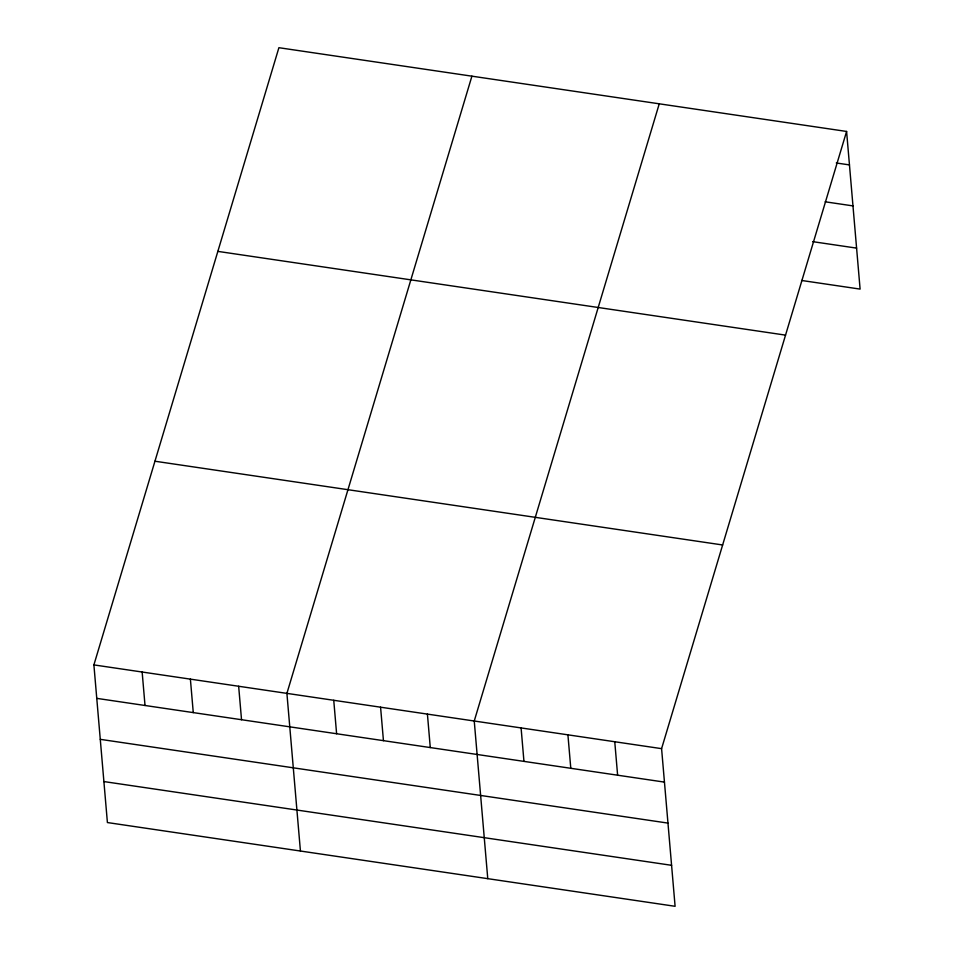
<?xml version="1.0" encoding="UTF-8"?>
<svg xmlns="http://www.w3.org/2000/svg" width="954" height="954" viewBox="0 0 954 954"><rect width="100%" height="100%" fill="white"/><g stroke="black" fill="none" stroke-linecap="round" stroke-linejoin="round"><path stroke-width="1.43" d="M846.592 131.449L661.587 748.651L675.098 906.3L107.408 822.551L93.897 664.902L278.902 47.7L846.592 131.449L860.103 289.098L801.563 280.464M471.908 76.177L286.904 693.379L300.427 851.028M659.25 103.819L474.245 721.009L487.768 878.658M836.288 162.979L849.465 164.911M825.162 201.795L852.971 205.897M812.689 241.648L856.597 248.123M217.846 251.379L785.536 335.128M154.942 461.223L722.643 544.972M93.897 664.902L661.587 748.651M96.759 698.364L664.461 782.113M100.277 739.338L667.967 823.099M103.891 781.564L671.592 865.314M614.758 741.735L617.62 775.208M567.916 734.83L570.79 768.292M521.087 727.926L523.949 761.387M427.416 714.105L430.278 747.566M380.574 707.188L383.448 740.662M333.745 700.284L336.607 733.745M238.655 686.26L241.529 719.721M190.395 679.141L193.268 712.602M142.146 672.021L145.02 705.483"/></g></svg>
